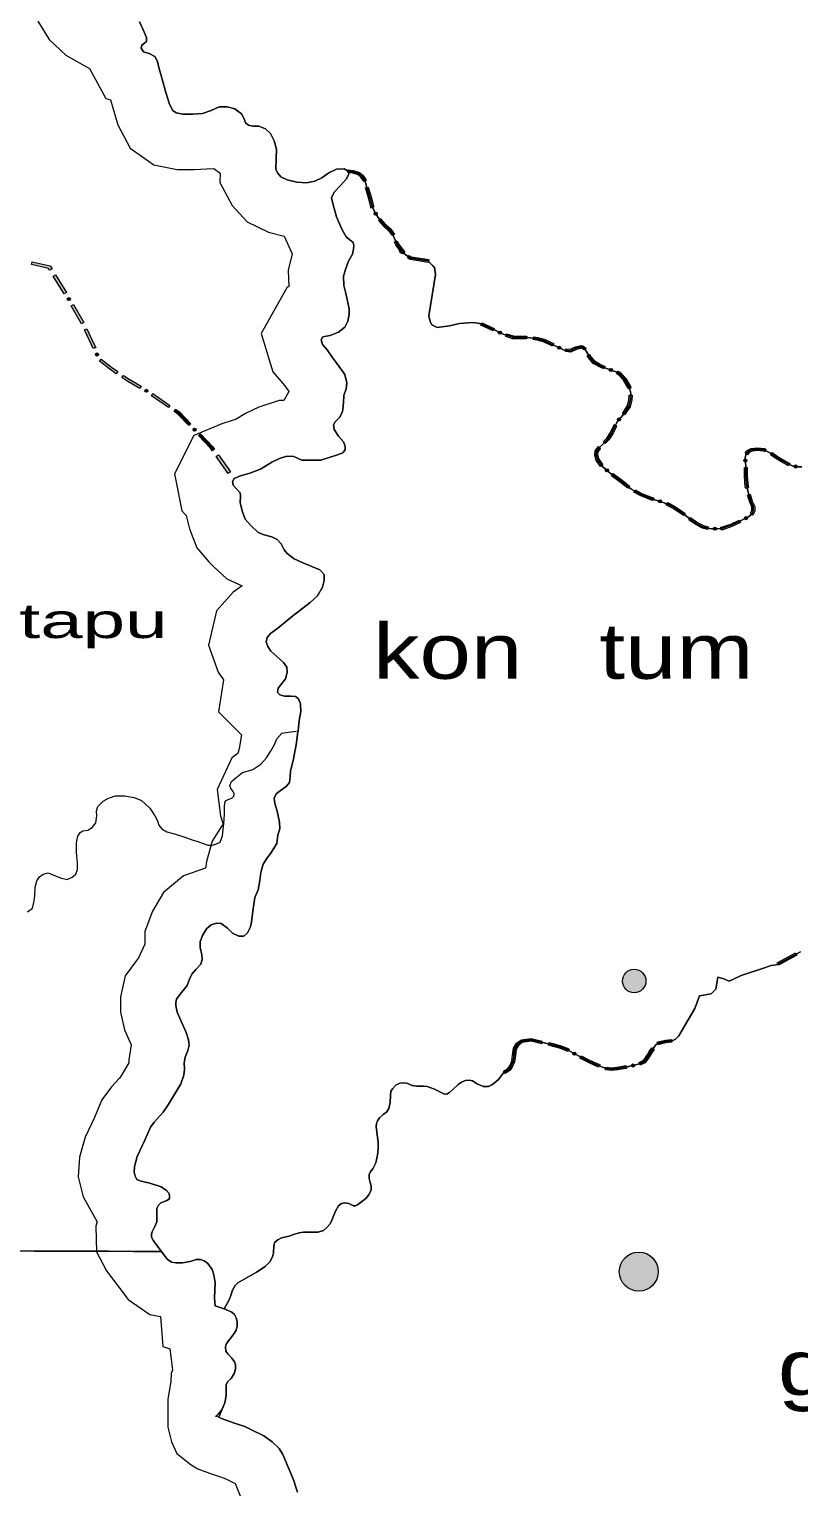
# Model space of a CAD drawing. Header units: metres. Extents: x -835890 to 1024355, y 79891 to 2211954.
# Drawn here: x -86884 to 24430, y 1077516 to 1288279 of the extents above; entities that cross this region are included whole.
import ezdxf
from ezdxf.enums import TextEntityAlignment as Align

# ---------------------------------------------------------------- set-up
doc = ezdxf.new("R2010")
doc.units = ezdxf.units.M
doc.header["$LTSCALE"] = 2200
for name, color, linetype, lineweight in [('10', 7, 'Continuous', 13), ('12', 7, 'Continuous', 13), ('15', 7, 'Continuous', 13), ('18', 7, 'Continuous', 13), ('20', 7, 'Continuous', 13), ('35', 7, 'Continuous', 13), ('36', 7, 'Continuous', 13), ('37', 7, 'Continuous', 13), ('38', 7, 'Continuous', 13), ('8', 7, 'Continuous', 13)]:
    doc.layers.add(name, color=color, linetype=linetype, lineweight=lineweight)
doc.layers.add('3', color=7, linetype='Continuous')

msp = doc.modelspace()

# ---------------------------------------------------------------- hatches: boundary and pattern name
at = {"layer": '37'}
for points in [[(-40739, 1267937), (-40007, 1267859), (-39122, 1267575), (-38642, 1267169), (-38178, 1266526), (-38135, 1266386), (-38516, 1266267), (-38541, 1266345), (-38938, 1266895), (-39320, 1267219), (-40090, 1267465), (-40782, 1267539)], [(-37836, 1265429), (-37372, 1263870), (-37077, 1262689), (-37024, 1262572), (-37388, 1262406), (-37456, 1262557), (-37758, 1263764), (-38219, 1265315)], [(-36653, 1261399, 1), (-36895, 1261778, 1)], [(-36065, 1260895), (-35353, 1260096), (-34654, 1259463), (-34195, 1258898), (-34070, 1258597), (-34439, 1258443), (-34542, 1258691), (-34945, 1259187), (-35637, 1259814), (-36364, 1260628)], [(-33682, 1257677), (-33516, 1257288), (-32905, 1256483), (-32544, 1256056), (-32849, 1255798), (-33217, 1256233), (-33864, 1257085), (-34050, 1257520)], [(-32959, 1255806), (-33332, 1256070), (-33101, 1256396), (-32728, 1256132)], [(-86439, 1254630), (-83826, 1254048), (-83570, 1253626), (-83912, 1253418), (-84079, 1253694), (-86526, 1254240)], [(-29164, 1254556), (-31774, 1254968), (-32143, 1255228), (-31912, 1255555), (-31619, 1255348), (-29102, 1254951)], [(-83050, 1252771), (-81493, 1250207), (-81835, 1250000), (-83392, 1252563)], [(-81034, 1249053, 1), (-81259, 1249442, 1)], [(-80473, 1248482), (-78972, 1245884), (-79318, 1245684), (-80819, 1248282)], [(-19799, 1244654), (-21570, 1245474), (-21402, 1245837), (-19631, 1245017)], [(-78523, 1244972), (-77467, 1242703), (-77247, 1242263), (-77605, 1242084), (-77827, 1242530), (-78886, 1244803)], [(-19014, 1244505, 1), (-18612, 1244303, 1)], [(-14938, 1243485), (-15770, 1243485), (-16958, 1243522), (-17951, 1243833), (-17832, 1244215), (-16891, 1243920), (-15764, 1243885), (-14938, 1243885)], [(-11208, 1242464), (-12501, 1243085), (-13406, 1243312), (-13970, 1243383), (-13920, 1243780), (-13332, 1243706), (-12364, 1243464), (-11035, 1242824)], [(-76988, 1241032, 1), (-77130, 1241459, 1)], [(-10423, 1242308, 1), (-10018, 1242113, 1)], [(-6681, 1241915), (-6678, 1241911), (-6908, 1242095), (-7049, 1242130), (-7735, 1241950), (-8557, 1241584), (-9317, 1241650), (-9282, 1242049), (-8625, 1241991), (-7868, 1242329), (-7052, 1242543), (-6726, 1242461), (-6370, 1242176), (-6335, 1242117)], [(-76449, 1240576), (-74967, 1239421), (-74055, 1238789), (-74283, 1238460), (-75204, 1239099), (-76695, 1240261)], [(-3767, 1239171), (-4211, 1239341), (-5307, 1239952), (-6008, 1240767), (-6175, 1241052), (-5830, 1241254), (-5681, 1241001), (-5050, 1240267), (-4040, 1239705), (-3623, 1239544)], [(-73233, 1238219), (-72416, 1237652), (-70690, 1236664), (-70889, 1236317), (-72630, 1237314), (-73461, 1237890)], [(-2972, 1239079, 1), (-2552, 1238917, 1)], [(-1717, 1238839), (-1328, 1238578), (-609, 1237789), (93, 1236617), (154, 1236380), (-234, 1236280), (-280, 1236462), (-932, 1237549), (-1591, 1238273), (-1939, 1238506)], [(-69727, 1235882, 1), (-70117, 1236105, 1)], [(-68979, 1235599), (-66517, 1233884), (-66746, 1233556), (-69207, 1235271)], [(311, 1235339), (263, 1234634), (36, 1233691), (-761, 1232505), (-1093, 1232728), (-336, 1233854), (-134, 1234695), (-89, 1235366)], [(-65697, 1233312), (-65102, 1232897), (-63501, 1231226), (-63790, 1230950), (-65363, 1232592), (-65926, 1232984)], [(-1920, 1230920), (-1990, 1230782), (-2468, 1229756), (-3030, 1228890), (-3567, 1228370), (-3845, 1228657), (-3341, 1229146), (-2819, 1229951), (-2350, 1230957), (-2277, 1231101)], [(-1715, 1231679, 1), (-1419, 1232018, 1)], [(-62798, 1230203, 1), (-63109, 1230528, 1)], [(-62117, 1229782), (-60348, 1227936), (-60076, 1227549), (-60403, 1227319), (-60658, 1227681), (-62406, 1229505)], [(-59500, 1226732), (-57772, 1224279), (-58099, 1224049), (-59827, 1226501)], [(-4261, 1227660), (-4307, 1227613), (-4629, 1227169), (-4685, 1226719), (-4504, 1226114), (-3909, 1225288), (-4233, 1225054), (-4868, 1225935), (-5093, 1226685), (-5013, 1227320), (-4614, 1227870), (-4549, 1227937)], [(16680, 1226987), (16973, 1227372), (17541, 1227630), (18384, 1227751), (19485, 1227631), (19677, 1227531), (19492, 1227176), (19367, 1227242), (18391, 1227348), (17655, 1227243), (17230, 1227049), (16998, 1226744)], [(20582, 1227046), (21316, 1226522), (22279, 1225984), (22936, 1225593), (23109, 1225518), (22950, 1225151), (22753, 1225237), (22079, 1225637), (21101, 1226183), (20350, 1226720)], [(-3167, 1224349, 1), (-3508, 1224643, 1)], [(16664, 1226134, 1), (16698, 1225685, 1)], [(16741, 1221873), (16689, 1222059), (16552, 1223692), (16573, 1224918), (16973, 1224911), (16952, 1223705), (17085, 1222130), (17127, 1221980)], [(24201, 1225012, 1), (23757, 1225083, 1)], [(-2442, 1224030), (-1101, 1223056), (-41, 1222220), (-288, 1221906), (-1343, 1222737), (-2677, 1223707)], [(770, 1221694), (1741, 1221146), (3234, 1220566), (3465, 1220492), (3343, 1220111), (3100, 1220189), (1569, 1220784), (573, 1221346)], [(17480, 1218296), (17458, 1218279), (17646, 1218693), (17646, 1219193), (17321, 1219888), (17011, 1220905), (17394, 1221021), (17695, 1220032), (18046, 1219282), (18046, 1218607), (17783, 1218027), (17730, 1217984)], [(4570, 1219926, 1), (4141, 1220064, 1)], [(5367, 1219857), (5548, 1219794), (6451, 1219330), (7525, 1218598), (7970, 1218269), (7732, 1217947), (7293, 1218272), (6246, 1218986), (5390, 1219426), (5235, 1219480)], [(8772, 1217675), (9794, 1216934), (10617, 1216501), (11326, 1216336), (11235, 1215946), (10476, 1216123), (9583, 1216593), (8537, 1217351)], [(12498, 1216038, 1), (12048, 1216060, 1)], [(13166, 1216293), (13349, 1216306), (14578, 1216724), (15807, 1217308), (15979, 1216946), (14728, 1216352), (13429, 1215911), (13195, 1215894)], [(16991, 1217669, 1), (16588, 1217469, 1)], [(21298, 1153283), (23932, 1154720), (24123, 1154369), (21490, 1152932)], [(-15688, 1142159), (-14274, 1142358), (-12671, 1141978), (-12764, 1141589), (-14293, 1141951), (-15633, 1141763)], [(-16963, 1139943), (-16819, 1140922), (-16393, 1141653), (-15782, 1142120), (-15539, 1141802), (-16087, 1141384), (-16435, 1140787), (-16567, 1139885)], [(-11698, 1141747), (-11317, 1141657), (-10076, 1141321), (-9159, 1140980), (-8810, 1140790), (-9001, 1140439), (-9325, 1140615), (-10199, 1140939), (-11415, 1141269), (-11791, 1141358)], [(-7828, 1140033, 1), (-8226, 1140242, 1)], [(1319, 1138865), (1896, 1139142), (2254, 1139542), (2254, 1139575), (2766, 1140383), (2793, 1140437), (3165, 1140986), (3496, 1140761), (3139, 1140235), (3115, 1140187), (2654, 1139459), (2654, 1139389), (2142, 1138816), (1492, 1138504)], [(3916, 1141759), (4096, 1141856), (5131, 1142121), (5998, 1142218), (6042, 1141820), (5203, 1141727), (4242, 1141480), (4104, 1141407)], [(-16567, 1139883), (-16709, 1138974), (-17029, 1138216), (-17367, 1137692), (-18063, 1137276), (-18268, 1137619), (-17653, 1137987), (-17384, 1138404), (-17097, 1139084), (-16962, 1139945)], [(-7048, 1139850), (-5826, 1139210), (-4837, 1138753), (-4363, 1138561), (-4513, 1138190), (-4996, 1138386), (-6003, 1138851), (-7234, 1139496)], [(-3477, 1138218), (-2712, 1138105), (-1822, 1138204), (-571, 1138413), (-505, 1138018), (-1767, 1137808), (-2719, 1137702), (-3535, 1137822)], [(655, 1138496, 1), (217, 1138389, 1)]]:
    msp.add_hatch(color=256, dxfattribs=at).paths.add_polyline_path(points)
at = {"layer": '8'}
for points in [[(2318, 1150653, 1), (-1082, 1150653, 1)], [(4097, 1108637, 1), (-1533, 1108637, 1)]]:
    msp.add_hatch(color=256, dxfattribs=at).paths.add_polyline_path(points)

# ---------------------------------------------------------------- linework, layer by layer
at = {"layer": '10'}
for points in [[(-32590, 1255789), (-33710, 1257233), (-34038, 1257999), (-34369, 1258795), (-34799, 1259325), (-35495, 1259955), (-36323, 1260883), (-36853, 1261712), (-37267, 1262623), (-37565, 1263817), (-38028, 1265375), (-38360, 1266436), (-38790, 1267032), (-39221, 1267397), (-40049, 1267662), (-40761, 1267738), (-40860, 1267799), (-41327, 1268083), (-42459, 1268034), (-43542, 1267492), (-44576, 1266802), (-45560, 1266309), (-46791, 1266063), (-48169, 1266162), (-49547, 1266506), (-50483, 1266950), (-50926, 1267443), (-51221, 1267985), (-51147, 1269512), (-51098, 1270941), (-51442, 1272123), (-51984, 1273207), (-52722, 1273848), (-53658, 1274242), (-54519, 1274242), (-55159, 1274390), (-55602, 1274735), (-55799, 1275326), (-56193, 1276016), (-57128, 1276755), (-58260, 1277051), (-59392, 1277051), (-60574, 1276509), (-61804, 1276065), (-63232, 1275967), (-64659, 1275967), (-65619, 1276164), (-66111, 1276509), (-66604, 1277445), (-67096, 1279120), (-67637, 1281042), (-68130, 1282717), (-68302, 1283604), (-68696, 1284343), (-69533, 1284737), (-70369, 1284983), (-70665, 1285525), (-70566, 1285969), (-69926, 1286511), (-69926, 1287053), (-70369, 1288088), (-70911, 1289319)], [(-2869, 1224094), (-3986, 1225054), (-4686, 1226025), (-4889, 1226702), (-4821, 1227245), (-4460, 1227741), (-3885, 1228340), (-3185, 1229018), (-2644, 1229853), (-2170, 1230870), (-1820, 1231559), (-1030, 1232462), (-150, 1233772), (64, 1234665), (132, 1235659), (-94, 1236539), (-771, 1237669), (-1459, 1238426), (-1828, 1238672), (-2604, 1238937), (-4126, 1239523), (-5179, 1240109), (-5845, 1240884), (-6524, 1242044), (-6817, 1242278), (-7051, 1242337), (-7801, 1242139), (-8591, 1241788), (-9508, 1241868), (-12433, 1243274), (-13369, 1243509), (-14773, 1243685), (-15767, 1243685), (-16924, 1243721), (-18328, 1244161), (-19205, 1244600), (-21486, 1245655), (-22625, 1245875), (-24638, 1245720), (-26084, 1245359), (-27891, 1245152), (-28668, 1245550), (-28902, 1246019), (-29078, 1246841), (-28141, 1252826), (-28243, 1253754), (-29180, 1254761), (-30133, 1254911), (-31697, 1255158), (-32217, 1255526), (-32590, 1255789)], [(24876, 1224986), (24221, 1225008), (23522, 1225121), (22845, 1225415), (22179, 1225810), (21209, 1226352), (20419, 1226917), (19426, 1227437), (18388, 1227550), (17598, 1227437), (17102, 1227211), (16740, 1226736), (16650, 1226307), (16695, 1225720), (16774, 1224986), (16752, 1223698), (16887, 1222095), (17192, 1220999), (17508, 1219960), (17846, 1219237), (17846, 1218650), (17621, 1218153), (17056, 1217701), (15984, 1217170), (14653, 1216538), (13389, 1216109), (13180, 1216094), (12442, 1216041), (11516, 1216086), (10546, 1216312), (9689, 1216764), (8628, 1217532), (7409, 1218435), (6349, 1219158), (5469, 1219610), (4498, 1219949), (3167, 1220378), (1655, 1220965), (154, 1221812), (-1222, 1222896), (-2869, 1224094)]]:
    msp.add_lwpolyline(points, dxfattribs=at)
at = {"layer": '12'}
for points in [[(-2716, 1137903), (-1794, 1138006), (-412, 1138236), (1379, 1138672), (2019, 1138979), (2454, 1139465), (2454, 1139517), (2940, 1140285), (2966, 1140336), (3452, 1141053), (3785, 1141463), (4169, 1141668), (5167, 1141924), (6020, 1142019), (6088, 1142026), (6600, 1142231), (7086, 1142743), (8422, 1145043), (9404, 1146690), (10051, 1148498), (11740, 1148793), (12400, 1149488), (12725, 1151219), (13560, 1150957), (14365, 1150644), (15093, 1150961), (16106, 1151436), (19471, 1152562), (19974, 1152735), (20444, 1152914), (21204, 1153003), (24647, 1154883)], [(-58680, 1103246), (-58008, 1104437), (-57749, 1105059), (-57464, 1105965), (-57102, 1106612), (-56714, 1107001), (-55691, 1107609), (-53983, 1108568), (-52766, 1109370), (-52067, 1110070), (-51679, 1110795), (-51524, 1111364), (-51511, 1112387), (-51330, 1112879), (-50916, 1113242), (-50372, 1113501), (-49285, 1113760), (-48638, 1113993), (-47810, 1114252), (-47188, 1114356), (-46231, 1114356), (-45092, 1114356), (-44328, 1114602), (-43836, 1115016), (-43345, 1115560), (-43086, 1116078), (-42568, 1117398), (-42128, 1118124), (-41714, 1118460), (-41222, 1118564), (-40653, 1118486), (-39980, 1118149), (-39695, 1118149), (-39410, 1118279), (-38187, 1119185), (-37791, 1119701), (-37580, 1120100), (-37442, 1120481), (-37442, 1120999), (-37572, 1121516), (-37701, 1122112), (-37701, 1122682), (-37546, 1122993), (-37157, 1123511), (-36730, 1124378), (-36497, 1125466), (-36420, 1126398), (-36420, 1127330), (-36601, 1128806), (-36691, 1129622), (-36640, 1130062), (-36484, 1130451), (-36200, 1130865), (-35682, 1131357), (-35164, 1131746), (-34880, 1132212), (-34673, 1133066), (-34634, 1134115), (-34556, 1134711), (-34297, 1135125), (-33831, 1135591), (-33262, 1135876), (-32848, 1135928), (-32278, 1135876), (-31502, 1135565), (-30829, 1135436), (-29871, 1135462), (-29328, 1135384), (-28266, 1134996), (-26933, 1134335), (-26493, 1134309), (-26105, 1134517), (-25665, 1134931), (-24863, 1135682), (-24371, 1136045), (-23775, 1136278), (-23206, 1136303), (-22766, 1136226), (-22093, 1135786), (-21226, 1135410), (-20441, 1135415), (-19971, 1135625), (-19582, 1135909), (-19026, 1136420), (-18272, 1137383), (-17510, 1137840), (-17207, 1138310), (-16903, 1139029), (-16765, 1139914), (-16627, 1140855), (-16240, 1141519), (-15661, 1141961), (-14284, 1142154), (-11366, 1141463), (-10138, 1141130), (-9242, 1140797), (-8065, 1140157), (-5915, 1139030), (-4917, 1138569), (-3586, 1138031), (-2716, 1137903)], [(-48071, 1076767), (-48656, 1078552), (-50190, 1082207), (-50720, 1083072), (-51723, 1084044), (-52950, 1084880), (-54707, 1085773), (-55710, 1086219), (-56909, 1086637), (-58164, 1087055), (-59084, 1087390), (-59428, 1087591), (-58589, 1089670), (-58486, 1090162), (-58408, 1090783), (-58382, 1092259), (-58201, 1092700), (-57683, 1093192), (-57243, 1093891), (-57023, 1094525), (-57023, 1095147), (-57205, 1095587), (-57567, 1096105), (-58136, 1096727), (-58421, 1097141), (-58499, 1097762), (-58343, 1098254), (-57839, 1098863), (-57218, 1099666), (-56959, 1100184), (-56803, 1100753), (-56803, 1101427), (-56933, 1101971), (-57192, 1102437), (-57580, 1102773), (-58680, 1103246)]]:
    msp.add_lwpolyline(points, dxfattribs=at)
at = {"layer": '15'}
for points in [[(-56340, 1220782), (-56390, 1221226), (-56882, 1221817), (-57374, 1222359), (-57473, 1222852), (-57251, 1223295), (-56316, 1223689), (-54987, 1224083), (-53411, 1224675), (-51787, 1225660), (-50655, 1226202), (-49621, 1226547), (-48587, 1226498), (-47455, 1225956), (-44682, 1225945), (-42311, 1226744), (-41524, 1227040), (-41179, 1227434), (-41179, 1227976), (-41425, 1228616), (-42164, 1229454), (-42754, 1230390), (-42853, 1231080), (-42607, 1231524), (-42016, 1232115), (-41548, 1232952), (-41401, 1234233), (-41351, 1235317), (-41056, 1236254), (-40958, 1237141), (-41253, 1238323), (-42336, 1239900), (-43050, 1240836), (-43788, 1241920), (-44477, 1242708), (-44674, 1243349), (-44428, 1243792), (-43345, 1243989), (-42164, 1244482), (-41228, 1245172), (-40785, 1246059), (-40588, 1247044), (-40613, 1247832), (-41056, 1249853), (-41351, 1251232), (-41401, 1252563), (-41105, 1253696), (-40687, 1254731), (-40145, 1255765), (-39988, 1256452), (-39948, 1256997), (-40047, 1257440), (-40490, 1257835), (-41031, 1258229), (-41671, 1259362), (-42459, 1261136), (-42927, 1262860), (-43173, 1263895), (-42779, 1264733), (-41893, 1265620), (-41007, 1266654), (-40662, 1267344), (-40761, 1267738)], [(-40761, 1267738), (-40049, 1267662), (-39221, 1267397), (-38790, 1267032), (-38360, 1266436), (-38028, 1265375), (-37565, 1263817), (-37267, 1262623), (-36853, 1261712), (-36323, 1260883), (-35495, 1259955), (-34799, 1259325), (-34369, 1258795), (-34038, 1257999), (-33710, 1257233), (-32590, 1255789), (-32217, 1255526), (-31697, 1255158), (-30133, 1254911), (-29180, 1254761), (-28243, 1253754), (-28141, 1252826), (-29078, 1246841), (-28902, 1246019), (-28668, 1245550), (-27891, 1245152), (-26084, 1245359), (-24638, 1245720), (-22625, 1245875), (-21486, 1245655), (-19205, 1244600), (-18328, 1244161), (-16924, 1243721), (-15767, 1243685), (-14773, 1243685), (-13369, 1243509), (-12433, 1243274), (-9508, 1241868), (-8591, 1241788), (-7801, 1242139), (-7051, 1242337), (-6817, 1242278), (-6524, 1242044), (-5845, 1240884), (-5179, 1240109), (-4126, 1239523), (-2604, 1238937), (-1828, 1238672), (-1459, 1238426), (-771, 1237669), (-94, 1236539), (132, 1235659), (64, 1234665), (-150, 1233772), (-1030, 1232462), (-1820, 1231559), (-2170, 1230870), (-2644, 1229853), (-3185, 1229018), (-3885, 1228340), (-4460, 1227741), (-4821, 1227245), (-4889, 1226702), (-4686, 1226025), (-3986, 1225054), (-2869, 1224094), (-1222, 1222896), (154, 1221812), (1655, 1220965), (3167, 1220378), (4498, 1219949), (5469, 1219610), (6349, 1219158), (7409, 1218435), (8628, 1217532), (9689, 1216764), (10546, 1216312), (11516, 1216086), (12442, 1216041), (13180, 1216094), (13389, 1216109), (14653, 1216538), (15984, 1217170), (17056, 1217701), (17621, 1218153), (17846, 1218650), (17846, 1219237), (17508, 1219960), (17192, 1220999), (16887, 1222095), (16752, 1223698), (16774, 1224986), (16695, 1225720), (16650, 1226307), (16740, 1226736), (17102, 1227211), (17598, 1227437), (18388, 1227550), (19426, 1227437), (20419, 1226917), (21209, 1226352)], [(21209, 1226352), (22179, 1225810), (22845, 1225415), (23522, 1225121), (24221, 1225008), (24876, 1224986)], [(-63949, 1140601), (-63726, 1141354), (-63823, 1142158), (-64158, 1143218), (-65468, 1146172), (-65691, 1147092), (-65691, 1147510), (-65579, 1148012), (-65022, 1148765), (-64044, 1150000), (-63699, 1150914), (-63355, 1151653), (-62764, 1152293), (-62075, 1153080), (-61878, 1153769), (-61927, 1154459), (-62173, 1155492), (-62173, 1156329), (-61829, 1157215), (-61238, 1158200), (-60549, 1158790), (-59811, 1159037), (-59122, 1158987), (-58186, 1158298), (-57497, 1157560), (-56562, 1157117), (-55823, 1157117), (-55282, 1157609), (-54888, 1158495), (-54741, 1159184), (-54544, 1160759), (-54224, 1162740), (-53781, 1163824), (-53535, 1165204), (-53387, 1166337), (-53042, 1167569), (-52476, 1168456), (-51935, 1169145), (-51393, 1169983), (-51055, 1170546), (-50911, 1171812), (-50606, 1172644), (-50655, 1173629), (-50999, 1175206), (-51369, 1176339), (-51467, 1177078), (-51172, 1177719), (-50581, 1178162), (-49695, 1178753), (-49252, 1179345), (-49154, 1180133), (-49104, 1181020), (-48710, 1182547), (-48292, 1184814), (-48079, 1186273), (-48059, 1186410), (-47997, 1186834), (-47824, 1188336), (-47603, 1189642), (-47626, 1190640), (-47628, 1190726), (-47923, 1191466), (-48366, 1191810), (-49006, 1191860), (-49941, 1191860), (-50630, 1192008), (-50975, 1192352), (-50876, 1192993), (-50335, 1193683), (-49793, 1194323), (-49547, 1195259), (-49597, 1196048), (-50113, 1196688), (-51049, 1197575), (-51935, 1198364), (-52378, 1199004), (-52624, 1199694), (-52476, 1200334), (-51984, 1200876), (-50901, 1201665), (-48981, 1203242), (-46249, 1205360), (-45166, 1206346), (-44477, 1207577), (-44231, 1208563), (-44231, 1209450), (-44822, 1210090), (-47406, 1211174), (-48538, 1211716), (-49572, 1212455), (-50015, 1212997), (-50458, 1213884), (-50999, 1214475), (-51787, 1214870), (-53067, 1215215), (-53805, 1215559), (-54839, 1216496), (-55651, 1217432), (-56045, 1218466), (-56390, 1219797), (-56340, 1220782)], [(24647, 1154883), (21204, 1153003), (20444, 1152914), (19974, 1152735), (19471, 1152562), (16106, 1151436), (15093, 1150961), (14365, 1150644), (13560, 1150957), (12725, 1151219), (12400, 1149488), (11740, 1148793), (10051, 1148498), (9404, 1146690), (8422, 1145043), (7086, 1142743), (6600, 1142231), (6088, 1142026), (6020, 1142019), (5167, 1141924), (4169, 1141668), (3785, 1141463), (3452, 1141053), (2966, 1140336), (2940, 1140285), (2454, 1139517), (2454, 1139465), (2019, 1138979), (1379, 1138672), (-412, 1138236), (-1794, 1138006), (-2716, 1137903), (-3586, 1138031), (-4917, 1138569), (-5915, 1139030), (-8065, 1140157), (-9242, 1140797), (-10138, 1141130), (-11366, 1141463), (-14284, 1142154), (-15661, 1141961), (-16240, 1141519), (-16627, 1140855), (-16765, 1139914), (-16903, 1139029), (-17207, 1138310), (-17510, 1137840), (-18272, 1137383), (-19026, 1136420), (-19582, 1135909), (-19971, 1135625), (-20441, 1135415), (-21226, 1135410), (-22093, 1135786), (-22766, 1136226), (-23206, 1136303), (-23775, 1136278), (-24371, 1136045), (-24863, 1135682), (-25665, 1134931), (-26105, 1134517), (-26493, 1134309), (-26933, 1134335), (-28266, 1134996), (-29328, 1135384), (-29871, 1135462), (-30829, 1135436), (-31502, 1135565), (-32278, 1135876), (-32848, 1135928), (-33262, 1135876), (-33831, 1135591), (-34297, 1135125), (-34556, 1134711), (-34634, 1134115), (-34673, 1133066), (-34880, 1132212), (-35164, 1131746), (-35682, 1131357), (-36200, 1130865), (-36484, 1130451)], [(-36484, 1130451), (-36640, 1130062), (-36691, 1129622), (-36601, 1128806), (-36420, 1127330), (-36420, 1126398), (-36497, 1125466), (-36730, 1124378), (-37157, 1123511), (-37546, 1122993), (-37701, 1122682), (-37701, 1122112), (-37572, 1121516), (-37442, 1120999), (-37442, 1120481), (-37580, 1120100), (-37791, 1119701), (-38187, 1119185), (-39410, 1118279), (-39695, 1118149), (-39980, 1118149), (-40653, 1118486), (-41222, 1118564), (-41714, 1118460), (-42128, 1118124), (-42568, 1117398), (-43086, 1116078), (-43345, 1115560), (-43836, 1115016), (-44328, 1114602), (-45092, 1114356), (-46231, 1114356), (-47188, 1114356), (-47810, 1114252), (-48638, 1113993), (-49285, 1113760), (-50372, 1113501), (-50916, 1113242), (-51330, 1112879), (-51511, 1112387), (-51524, 1111364), (-51679, 1110795), (-52067, 1110070), (-52766, 1109370), (-53983, 1108568), (-55691, 1107609), (-56714, 1107001), (-57102, 1106612), (-57464, 1105965), (-57749, 1105059), (-58008, 1104437), (-58680, 1103246), (-59984, 1103692), (-60074, 1104858), (-59984, 1107011), (-60179, 1108178), (-60415, 1108943), (-61036, 1109806), (-61593, 1110197), (-62123, 1110364), (-62722, 1110364), (-63586, 1110085), (-64729, 1109890), (-65677, 1109890), (-66290, 1110001), (-66931, 1110448), (-67765, 1111552), (-68911, 1113070), (-69189, 1113600), (-69203, 1114046), (-69092, 1114381), (-68702, 1115162), (-68423, 1115831), (-68395, 1117784), (-68200, 1118230), (-67851, 1118565), (-66959, 1118899), (-66597, 1119178), (-66569, 1119513), (-66653, 1119932), (-67015, 1120350), (-67768, 1120908), (-69412, 1121410), (-70667, 1121689), (-71308, 1121968), (-71559, 1122414), (-71712, 1123028), (-71656, 1123837), (-71266, 1125287), (-70137, 1127658), (-69357, 1129499), (-68799, 1130252), (-67489, 1131675), (-67489, 1131703), (-66778, 1132735), (-64966, 1135775), (-64492, 1137058), (-64395, 1137867), (-64450, 1138816), (-64311, 1139624), (-63949, 1140601)]]:
    msp.add_lwpolyline(points, dxfattribs=at)
at = {"layer": '18'}
for points in [[(-70911, 1289319), (-70369, 1288088), (-69926, 1287053), (-69926, 1286511), (-70566, 1285969), (-70665, 1285525), (-70369, 1284983), (-69533, 1284737), (-68696, 1284343), (-68302, 1283604), (-68130, 1282717), (-67637, 1281042), (-67096, 1279120), (-66604, 1277445), (-66111, 1276509), (-65619, 1276164), (-64659, 1275967), (-63232, 1275967), (-61804, 1276065)], [(-61804, 1276065), (-60574, 1276509), (-59392, 1277051), (-58260, 1277051), (-57128, 1276755), (-56193, 1276016), (-55799, 1275326), (-55602, 1274735), (-55159, 1274390), (-54519, 1274242), (-53658, 1274242), (-52722, 1273848), (-51984, 1273207), (-51442, 1272123), (-51098, 1270941), (-51147, 1269512), (-51221, 1267985), (-50926, 1267443), (-50483, 1266950), (-49547, 1266506), (-48169, 1266162), (-46791, 1266063), (-45560, 1266309), (-44576, 1266802), (-43542, 1267492), (-42459, 1268034), (-41327, 1268083), (-40860, 1267799), (-40761, 1267738), (-40662, 1267344), (-41007, 1266654), (-41893, 1265620), (-42779, 1264733), (-43173, 1263895), (-42927, 1262860), (-42459, 1261136), (-41671, 1259362), (-41031, 1258229), (-40490, 1257835), (-40047, 1257440), (-39948, 1256997), (-39988, 1256452), (-40145, 1255765), (-40687, 1254731), (-41105, 1253696), (-41401, 1252563), (-41351, 1251232), (-41056, 1249853), (-40613, 1247832), (-40588, 1247044), (-40785, 1246059), (-41228, 1245172), (-42164, 1244482), (-43345, 1243989), (-44428, 1243792), (-44674, 1243349), (-44477, 1242708), (-43788, 1241920), (-43050, 1240836), (-42336, 1239900), (-41253, 1238323), (-40958, 1237141), (-41056, 1236254), (-41351, 1235317), (-41401, 1234233), (-41548, 1232952), (-42016, 1232115), (-42607, 1231524), (-42853, 1231080), (-42754, 1230390), (-42164, 1229454), (-41425, 1228616), (-41179, 1227976), (-41179, 1227434), (-41524, 1227040), (-42311, 1226744), (-44682, 1225945), (-47455, 1225956), (-48587, 1226498), (-49621, 1226547), (-50655, 1226202), (-51787, 1225660), (-53411, 1224675), (-54987, 1224083), (-56316, 1223689), (-57251, 1223295), (-57473, 1222852), (-57374, 1222359), (-56882, 1221817), (-56390, 1221226), (-56340, 1220782), (-56390, 1219797), (-56045, 1218466), (-55651, 1217432), (-54839, 1216496), (-53805, 1215559), (-53067, 1215215), (-51787, 1214870), (-50999, 1214475), (-50458, 1213884), (-50015, 1212997)], [(-50015, 1212997), (-49572, 1212455), (-48538, 1211716), (-47406, 1211174), (-44822, 1210090), (-44231, 1209450), (-44231, 1208563), (-44477, 1207577), (-45166, 1206346), (-46249, 1205360), (-48981, 1203242), (-50901, 1201665), (-51984, 1200876), (-52476, 1200334), (-52624, 1199694), (-52378, 1199004), (-51935, 1198364), (-51049, 1197575), (-50113, 1196688), (-49597, 1196048), (-49547, 1195259), (-49793, 1194323), (-50335, 1193683), (-50876, 1192993), (-50975, 1192352), (-50630, 1192008), (-49941, 1191860), (-49006, 1191860), (-48366, 1191810), (-47923, 1191466), (-47628, 1190726), (-47626, 1190640), (-47603, 1189642), (-47824, 1188336), (-47997, 1186834), (-48059, 1186410), (-48079, 1186273), (-48292, 1184814), (-48710, 1182547), (-49104, 1181020), (-49154, 1180133), (-49252, 1179345), (-49695, 1178753), (-50581, 1178162), (-51172, 1177719), (-51467, 1177078), (-51369, 1176339), (-50999, 1175206), (-50655, 1173629), (-50606, 1172644), (-50911, 1171812), (-51055, 1170546), (-51393, 1169983), (-51935, 1169145), (-52476, 1168456), (-53042, 1167569), (-53387, 1166337), (-53535, 1165204), (-53781, 1163824), (-54224, 1162740), (-54544, 1160759), (-54741, 1159184), (-54888, 1158495), (-55282, 1157609), (-55823, 1157117), (-56562, 1157117), (-57497, 1157560), (-58186, 1158298), (-59122, 1158987), (-59811, 1159037), (-60549, 1158790), (-61238, 1158200), (-61829, 1157215), (-62173, 1156329), (-62173, 1155492), (-61927, 1154459), (-61878, 1153769), (-62075, 1153080), (-62764, 1152293), (-63355, 1151653), (-63699, 1150914), (-64044, 1150000), (-65022, 1148765), (-65579, 1148012), (-65691, 1147510), (-65691, 1147092), (-65468, 1146172), (-64158, 1143218), (-63823, 1142158), (-63726, 1141354), (-63949, 1140601), (-64311, 1139624), (-64450, 1138816), (-64395, 1137867), (-64492, 1137058), (-64966, 1135775), (-66778, 1132735), (-67489, 1131703), (-67489, 1131675), (-68799, 1130252), (-69357, 1129499)], [(-69357, 1129499), (-70137, 1127658), (-71266, 1125287), (-71656, 1123837), (-71712, 1123028), (-71559, 1122414), (-71308, 1121968), (-70667, 1121689), (-69412, 1121410), (-67768, 1120908), (-67015, 1120350), (-66653, 1119932), (-66569, 1119513), (-66597, 1119178), (-66959, 1118899), (-67851, 1118565), (-68200, 1118230), (-68395, 1117784), (-68423, 1115831), (-68702, 1115162), (-69092, 1114381), (-69203, 1114046), (-69189, 1113600), (-68911, 1113070), (-67765, 1111552), (-68206, 1111553), (-71796, 1111564), (-75385, 1111576), (-78975, 1111589), (-82565, 1111602), (-86155, 1111615), (-89744, 1111629)], [(-89744, 1111629), (-86155, 1111615), (-82565, 1111602), (-78975, 1111589), (-75385, 1111576), (-71796, 1111564), (-68206, 1111553), (-67765, 1111552), (-66931, 1110448), (-66290, 1110001), (-65677, 1109890), (-64729, 1109890), (-63586, 1110085), (-62722, 1110364), (-62123, 1110364), (-61593, 1110197), (-61036, 1109806), (-60415, 1108943), (-60179, 1108178), (-59984, 1107011), (-60074, 1104858), (-59984, 1103692), (-58680, 1103246), (-57580, 1102773), (-57192, 1102437), (-56933, 1101971), (-56803, 1101427), (-56803, 1100753), (-56959, 1100184), (-57218, 1099666), (-57839, 1098863), (-58343, 1098254), (-58499, 1097762), (-58421, 1097141), (-58136, 1096727), (-57567, 1096105), (-57205, 1095587), (-57023, 1095147), (-57023, 1094525), (-57243, 1093891), (-57683, 1093192), (-58201, 1092700), (-58382, 1092259), (-58408, 1090783), (-58486, 1090162), (-58589, 1089670), (-59428, 1087591), (-59084, 1087390), (-58164, 1087055), (-56909, 1086637), (-55710, 1086219), (-54707, 1085773), (-52950, 1084880), (-51723, 1084044), (-50720, 1083072), (-50190, 1082207), (-48656, 1078552), (-48071, 1076767)]]:
    msp.add_lwpolyline(points, dxfattribs=at)
at = {"layer": '35'}
for points in [[(-85606, 1289432), (-84003, 1286807), (-81586, 1284515), (-78172, 1282583), (-75808, 1278245), (-75102, 1278037), (-74784, 1276907), (-74055, 1274426), (-72290, 1271069), (-68852, 1268661), (-65472, 1267967), (-62956, 1267967), (-61253, 1268084), (-60168, 1268151)], [(-61804, 1276065), (-63232, 1275967), (-64659, 1275967), (-65619, 1276164), (-66111, 1276509), (-66604, 1277445), (-67096, 1279120), (-67637, 1281042), (-68130, 1282717), (-68302, 1283604), (-68696, 1284343), (-69533, 1284737), (-70369, 1284983), (-70665, 1285525), (-70566, 1285969), (-69926, 1286511), (-69926, 1287053), (-70369, 1288088), (-70911, 1289319)], [(-54839, 1216496), (-55651, 1217432), (-56045, 1218466), (-56390, 1219797), (-56340, 1220782), (-56390, 1221226), (-56882, 1221817), (-57374, 1222359), (-57473, 1222852), (-57251, 1223295), (-56316, 1223689), (-54987, 1224083), (-53411, 1224675), (-51787, 1225660), (-50655, 1226202), (-49621, 1226547), (-48587, 1226498), (-47455, 1225956), (-44682, 1225945), (-42311, 1226744), (-41524, 1227040), (-41179, 1227434), (-41179, 1227976), (-41425, 1228616), (-42164, 1229454), (-42754, 1230390), (-42853, 1231080), (-42607, 1231524), (-42016, 1232115), (-41548, 1232952), (-41401, 1234233), (-41351, 1235317), (-41056, 1236254), (-40958, 1237141), (-41253, 1238323), (-42336, 1239900), (-43050, 1240836), (-43788, 1241920), (-44477, 1242708), (-44674, 1243349), (-44428, 1243792), (-43345, 1243989), (-42164, 1244482), (-41228, 1245172), (-40785, 1246059), (-40588, 1247044), (-40613, 1247832), (-41056, 1249853), (-41351, 1251232), (-41401, 1252563), (-41105, 1253696), (-40687, 1254731), (-40145, 1255765), (-39988, 1256452), (-39948, 1256997), (-40047, 1257440), (-40490, 1257835), (-41031, 1258229), (-41671, 1259362), (-42459, 1261136), (-42927, 1262860), (-43173, 1263895), (-42779, 1264733), (-41893, 1265620), (-41007, 1266654), (-40662, 1267344), (-40761, 1267738), (-40860, 1267799), (-41327, 1268083), (-42459, 1268034), (-43542, 1267492), (-44576, 1266802), (-45560, 1266309), (-46791, 1266063), (-48169, 1266162), (-49547, 1266506), (-50483, 1266950), (-50926, 1267443), (-51221, 1267985), (-51147, 1269512), (-51098, 1270941), (-51442, 1272123), (-51984, 1273207), (-52722, 1273848), (-53658, 1274242), (-54519, 1274242), (-55159, 1274390), (-55602, 1274735), (-55799, 1275326), (-56193, 1276016), (-57128, 1276755), (-58260, 1277051), (-59392, 1277051), (-60574, 1276509), (-61804, 1276065)], [(-60168, 1268151), (-59257, 1267442), (-59320, 1266128), (-57502, 1262791), (-55359, 1260408), (-52258, 1258938), (-49984, 1258369), (-48831, 1255773), (-49439, 1253442), (-49349, 1251028), (-49585, 1250985), (-53322, 1244253), (-51623, 1238727), (-50128, 1237018), (-49541, 1236155), (-49335, 1235885), (-50061, 1234577), (-50734, 1234609), (-53660, 1233633), (-55598, 1232705), (-56922, 1231902), (-57533, 1231673), (-59015, 1231233), (-63085, 1229518), (-65855, 1223973), (-64785, 1218620), (-64175, 1217948), (-63679, 1216033), (-62623, 1213261), (-60882, 1211253), (-60209, 1210566)], [(-47626, 1190640), (-47628, 1190726), (-47923, 1191466), (-48366, 1191810), (-49006, 1191860), (-49941, 1191860), (-50630, 1192008), (-50975, 1192352), (-50876, 1192993), (-50335, 1193683), (-49793, 1194323), (-49547, 1195259), (-49597, 1196048), (-50113, 1196688), (-51049, 1197575), (-51935, 1198364), (-52378, 1199004), (-52624, 1199694), (-52476, 1200334), (-51984, 1200876), (-50901, 1201665), (-48981, 1203242), (-46249, 1205360), (-45166, 1206346), (-44477, 1207577), (-44231, 1208563), (-44231, 1209450), (-44822, 1210090), (-47406, 1211174), (-48538, 1211716), (-49572, 1212455), (-50015, 1212997), (-50458, 1213884), (-50999, 1214475), (-51787, 1214870), (-53067, 1215215), (-53805, 1215559), (-54839, 1216496)], [(-60209, 1210566), (-58282, 1208821), (-56101, 1207802), (-56087, 1207785), (-57355, 1206862), (-59802, 1204167), (-60945, 1199210), (-59558, 1195322), (-58784, 1194203), (-59497, 1189564), (-56166, 1186229)], [(-64966, 1135775), (-64492, 1137058), (-64395, 1137867), (-64450, 1138816), (-64311, 1139624), (-63949, 1140601), (-63726, 1141354), (-63823, 1142158), (-64158, 1143218), (-65468, 1146172), (-65691, 1147092), (-65691, 1147510), (-65579, 1148012), (-65022, 1148765), (-64044, 1150000), (-63699, 1150914), (-63355, 1151653), (-62764, 1152293), (-62075, 1153080), (-61878, 1153769), (-61927, 1154459), (-62173, 1155492), (-62173, 1156329), (-61829, 1157215), (-61238, 1158200), (-60549, 1158790), (-59811, 1159037), (-59122, 1158987), (-58186, 1158298), (-57497, 1157560), (-56562, 1157117), (-55823, 1157117), (-55282, 1157609), (-54888, 1158495), (-54741, 1159184), (-54544, 1160759), (-54224, 1162740), (-53781, 1163824), (-53535, 1165204), (-53387, 1166337), (-53042, 1167569), (-52476, 1168456), (-51935, 1169145), (-51393, 1169983), (-51055, 1170546), (-50911, 1171812), (-50606, 1172644), (-50655, 1173629), (-50999, 1175206), (-51369, 1176339), (-51467, 1177078), (-51172, 1177719), (-50581, 1178162), (-49695, 1178753), (-49252, 1179345), (-49154, 1180133), (-49104, 1181020), (-48710, 1182547), (-48292, 1184814), (-48079, 1186273), (-48059, 1186410), (-47997, 1186834), (-47824, 1188336), (-47603, 1189642), (-47626, 1190640)], [(-56166, 1186229), (-56527, 1184274), (-56710, 1183565), (-57591, 1182903), (-59703, 1178321), (-59202, 1174557), (-58807, 1173346), (-59010, 1173089), (-60426, 1170870), (-61246, 1167940), (-61375, 1166948), (-64566, 1165884), (-67430, 1163429), (-69039, 1160748), (-70173, 1157830), (-70173, 1155959), (-71078, 1154021), (-71090, 1153988), (-71374, 1153630), (-73020, 1151408), (-73691, 1148389), (-73691, 1146136), (-73073, 1143588), (-72117, 1141433), (-72491, 1139266), (-72465, 1138820)], [(-72465, 1138820), (-73516, 1137056), (-73833, 1136596), (-74974, 1135357), (-76351, 1133496), (-77435, 1130941), (-78802, 1128069), (-79584, 1125163), (-79780, 1122316), (-79060, 1119431), (-77039, 1115837), (-77244, 1115222), (-77128, 1111507), (-75688, 1108769), (-72548, 1104610), (-69433, 1102442), (-67890, 1102161), (-67557, 1097826), (-66525, 1097473)], [(-58680, 1103246), (-59984, 1103692), (-60074, 1104858), (-59984, 1107011), (-60179, 1108178), (-60415, 1108943), (-61036, 1109806), (-61593, 1110197), (-62123, 1110364), (-62722, 1110364), (-63586, 1110085), (-64729, 1109890), (-65677, 1109890), (-66290, 1110001), (-66931, 1110448), (-68911, 1113070), (-69189, 1113600), (-69203, 1114046), (-69092, 1114381), (-68702, 1115162), (-68423, 1115831), (-68395, 1117784), (-68200, 1118230), (-67851, 1118565), (-66959, 1118899), (-66597, 1119178), (-66569, 1119513), (-66653, 1119932), (-67015, 1120350), (-67768, 1120908), (-69412, 1121410), (-70667, 1121689), (-71308, 1121968), (-71559, 1122414), (-71712, 1123028), (-71656, 1123837), (-71266, 1125287), (-70137, 1127658), (-69357, 1129499), (-68799, 1130252), (-67489, 1131675), (-67489, 1131703), (-66778, 1132735), (-64966, 1135775)], [(-59428, 1087591), (-59864, 1087703), (-59884, 1087729), (-59539, 1088000), (-59009, 1088631), (-58589, 1089670), (-58486, 1090162), (-58408, 1090783), (-58382, 1092259), (-58201, 1092700), (-57683, 1093192), (-57243, 1093891), (-57023, 1094525), (-57023, 1095147), (-57205, 1095587), (-57567, 1096105), (-58136, 1096727), (-58421, 1097141), (-58499, 1097762), (-58343, 1098254), (-57839, 1098863), (-57218, 1099666), (-56959, 1100184), (-56803, 1100753), (-56803, 1101427), (-56933, 1101971), (-57192, 1102437), (-57580, 1102773), (-58680, 1103246)], [(-66525, 1097473), (-66144, 1094421), (-66355, 1093909), (-66374, 1092803), (-66844, 1090161)], [(-66844, 1090161), (-66844, 1086144), (-66286, 1084024), (-65505, 1082350), (-63459, 1080680), (-62494, 1080117), (-60796, 1079500), (-59492, 1079065), (-58658, 1078774), (-58145, 1078546), (-57109, 1078020), (-56158, 1075754)], [(-48071, 1076767), (-48656, 1078552), (-50190, 1082207), (-50720, 1083072), (-51723, 1084044), (-52950, 1084880), (-54707, 1085773), (-55710, 1086219), (-56909, 1086637), (-58164, 1087055), (-59084, 1087390), (-59428, 1087591)]]:
    msp.add_lwpolyline(points, dxfattribs=at)
at = {"layer": '36'}
for points in [[(-61804, 1276065), (-63232, 1275967), (-64659, 1275967), (-65619, 1276164), (-66111, 1276509), (-66604, 1277445), (-67096, 1279120), (-67637, 1281042), (-68130, 1282717), (-68302, 1283604), (-68696, 1284343), (-69533, 1284737), (-70369, 1284983), (-70665, 1285525), (-70566, 1285969), (-69926, 1286511), (-69926, 1287053), (-70369, 1288088), (-70911, 1289319)], [(-61804, 1276065), (-60574, 1276509), (-59392, 1277051), (-58260, 1277051), (-57128, 1276755), (-56193, 1276016), (-55799, 1275326), (-55602, 1274735), (-55159, 1274390), (-54519, 1274242), (-53658, 1274242), (-52722, 1273848), (-51984, 1273207), (-51442, 1272123), (-51098, 1270941), (-51147, 1269512), (-51221, 1267985), (-50926, 1267443), (-50483, 1266950), (-49547, 1266506), (-48169, 1266162), (-46791, 1266063), (-45560, 1266309), (-44576, 1266802), (-43542, 1267492), (-42459, 1268034), (-41327, 1268083), (-40860, 1267799), (-40761, 1267738), (-40662, 1267344), (-41007, 1266654), (-41893, 1265620), (-42779, 1264733), (-43173, 1263895), (-42927, 1262860), (-42459, 1261136), (-41671, 1259362), (-41031, 1258229), (-40490, 1257835), (-40047, 1257440), (-39948, 1256997), (-39988, 1256452), (-40145, 1255765), (-40687, 1254731), (-41105, 1253696), (-41401, 1252563), (-41351, 1251232), (-41056, 1249853), (-40613, 1247832), (-40588, 1247044), (-40785, 1246059), (-41228, 1245172), (-42164, 1244482), (-43345, 1243989), (-44428, 1243792), (-44674, 1243349), (-44477, 1242708), (-43788, 1241920), (-43050, 1240836), (-42336, 1239900), (-41253, 1238323), (-40958, 1237141), (-41056, 1236254), (-41351, 1235317), (-41401, 1234233), (-41548, 1232952), (-42016, 1232115), (-42607, 1231524), (-42853, 1231080), (-42754, 1230390), (-42164, 1229454), (-41425, 1228616), (-41179, 1227976), (-41179, 1227434), (-41524, 1227040), (-42311, 1226744), (-44682, 1225945), (-47455, 1225956), (-48587, 1226498), (-49621, 1226547), (-50655, 1226202), (-51787, 1225660), (-53411, 1224675), (-54987, 1224083), (-56316, 1223689), (-57251, 1223295), (-57473, 1222852), (-57374, 1222359), (-56882, 1221817), (-56390, 1221226), (-56340, 1220782), (-56390, 1219797), (-56045, 1218466), (-55651, 1217432), (-54839, 1216496)], [(-54839, 1216496), (-53805, 1215559), (-53067, 1215215), (-51787, 1214870), (-50999, 1214475), (-50458, 1213884), (-50015, 1212997), (-49572, 1212455), (-48538, 1211716), (-47406, 1211174), (-44822, 1210090), (-44231, 1209450), (-44231, 1208563), (-44477, 1207577), (-45166, 1206346), (-46249, 1205360), (-48981, 1203242), (-50901, 1201665), (-51984, 1200876), (-52476, 1200334), (-52624, 1199694), (-52378, 1199004), (-51935, 1198364), (-51049, 1197575), (-50113, 1196688), (-49597, 1196048), (-49547, 1195259), (-49793, 1194323), (-50335, 1193683), (-50876, 1192993), (-50975, 1192352), (-50630, 1192008), (-49941, 1191860), (-49006, 1191860), (-48366, 1191810), (-47923, 1191466), (-47628, 1190726), (-47626, 1190640)], [(-47626, 1190640), (-47603, 1189642), (-47824, 1188336), (-47997, 1186834), (-48059, 1186410), (-48079, 1186273), (-48292, 1184814), (-48710, 1182547), (-49104, 1181020), (-49154, 1180133), (-49252, 1179345), (-49695, 1178753), (-50581, 1178162), (-51172, 1177719), (-51467, 1177078), (-51369, 1176339), (-50999, 1175206), (-50655, 1173629), (-50606, 1172644), (-50911, 1171812), (-51055, 1170546), (-51393, 1169983), (-51935, 1169145), (-52476, 1168456), (-53042, 1167569), (-53387, 1166337), (-53535, 1165204), (-53781, 1163824), (-54224, 1162740), (-54544, 1160759), (-54741, 1159184), (-54888, 1158495), (-55282, 1157609), (-55823, 1157117), (-56562, 1157117), (-57497, 1157560), (-58186, 1158298), (-59122, 1158987), (-59811, 1159037), (-60549, 1158790), (-61238, 1158200), (-61829, 1157215), (-62173, 1156329), (-62173, 1155492), (-61927, 1154459), (-61878, 1153769), (-62075, 1153080), (-62764, 1152293), (-63355, 1151653), (-63699, 1150914), (-64044, 1150000), (-65022, 1148765), (-65579, 1148012), (-65691, 1147510), (-65691, 1147092), (-65468, 1146172), (-64158, 1143218), (-63823, 1142158), (-63726, 1141354), (-63949, 1140601), (-64311, 1139624), (-64450, 1138816), (-64395, 1137867), (-64492, 1137058), (-64966, 1135775)], [(-57015, 1180013), (-56024, 1180777), (-55509, 1180968), (-54555, 1181235), (-53373, 1181999), (-52572, 1182915), (-51962, 1183831), (-51389, 1184857), (-51054, 1185684), (-50343, 1186464), (-49430, 1186630), (-48232, 1186765)], [(-87107, 1160659), (-86420, 1161193), (-86153, 1162186), (-86077, 1163025), (-86001, 1164209), (-85753, 1165125), (-85372, 1165698), (-84876, 1166118), (-84113, 1166270), (-83198, 1165889), (-82206, 1165507), (-81367, 1165354), (-80680, 1165660), (-80147, 1166118), (-79880, 1166767), (-79880, 1167797), (-80032, 1169248), (-80051, 1170622), (-79822, 1171577), (-79517, 1172111), (-79098, 1172378), (-78411, 1172455), (-77763, 1172836), (-77229, 1173524), (-77114, 1174516), (-77134, 1175280), (-76943, 1175890), (-76180, 1176654), (-75417, 1177112), (-74388, 1177417), (-73091, 1177417), (-71718, 1177188), (-70650, 1176769), (-69429, 1175623), (-68705, 1174516), (-68304, 1173791), (-68114, 1173180), (-67694, 1172646), (-66970, 1172226), (-65863, 1171920), (-64490, 1171500), (-63308, 1171080), (-62469, 1170813), (-61020, 1170317), (-60371, 1170317), (-59780, 1170470), (-59250, 1170738), (-58903, 1171653), (-58712, 1173409), (-58636, 1174745), (-58636, 1175890), (-58579, 1176387), (-58465, 1176692), (-58121, 1176883), (-57587, 1177074), (-57282, 1177379), (-57244, 1177723), (-57397, 1178066), (-57740, 1178486), (-57854, 1178906), (-57625, 1179517), (-57015, 1180013)], [(-64966, 1135775), (-66778, 1132735), (-67489, 1131703), (-67489, 1131675), (-68799, 1130252), (-69357, 1129499), (-70137, 1127658), (-71266, 1125287), (-71656, 1123837), (-71712, 1123028), (-71559, 1122414), (-71308, 1121968), (-70667, 1121689), (-69412, 1121410), (-67768, 1120908), (-67015, 1120350), (-66653, 1119932), (-66569, 1119513), (-66597, 1119178), (-66959, 1118899), (-67851, 1118565), (-68200, 1118230), (-68395, 1117784), (-68423, 1115831), (-68702, 1115162), (-69092, 1114381), (-69203, 1114046), (-69189, 1113600), (-68911, 1113070), (-66931, 1110448), (-66290, 1110001), (-65677, 1109890), (-64729, 1109890), (-63586, 1110085), (-62722, 1110364), (-62123, 1110364), (-61593, 1110197), (-61036, 1109806), (-60415, 1108943), (-60179, 1108178), (-59984, 1107011), (-60074, 1104858), (-59984, 1103692), (-58680, 1103246)], [(-59428, 1087591), (-58589, 1089670), (-58486, 1090162), (-58408, 1090783), (-58382, 1092259), (-58201, 1092700), (-57683, 1093192), (-57243, 1093891), (-57023, 1094525), (-57023, 1095147), (-57205, 1095587), (-57567, 1096105), (-58136, 1096727), (-58421, 1097141), (-58499, 1097762), (-58343, 1098254), (-57839, 1098863), (-57218, 1099666), (-56959, 1100184), (-56803, 1100753), (-56803, 1101427), (-56933, 1101971), (-57192, 1102437), (-57580, 1102773), (-58680, 1103246)], [(-59428, 1087591), (-59084, 1087390), (-58164, 1087055), (-56909, 1086637), (-55710, 1086219), (-54707, 1085773), (-52950, 1084880), (-51723, 1084044), (-50720, 1083072), (-50190, 1082207), (-48656, 1078552), (-48071, 1076767)]]:
    msp.add_lwpolyline(points, dxfattribs=at)
at = {"layer": '37'}
for points in [[(-40739, 1267937), (-40007, 1267859), (-39122, 1267575), (-38642, 1267169), (-38178, 1266526), (-38135, 1266386), (-38516, 1266267), (-38541, 1266345), (-38938, 1266895), (-39320, 1267219), (-40090, 1267465), (-40782, 1267539)], [(-37836, 1265429), (-37372, 1263870), (-37077, 1262689), (-37024, 1262572), (-37388, 1262406), (-37456, 1262557), (-37758, 1263764), (-38219, 1265315)], [(-36065, 1260895), (-35353, 1260096), (-34654, 1259463), (-34195, 1258898), (-34070, 1258597), (-34439, 1258443), (-34542, 1258691), (-34945, 1259187), (-35637, 1259814), (-36364, 1260628)], [(-33682, 1257677), (-33516, 1257288), (-32905, 1256483), (-32544, 1256056), (-32849, 1255798), (-33217, 1256233), (-33864, 1257085), (-34050, 1257520)], [(-32959, 1255806), (-33332, 1256070), (-33101, 1256396), (-32728, 1256132)], [(-86439, 1254630), (-83826, 1254048), (-83570, 1253626), (-83912, 1253418), (-84079, 1253694), (-86526, 1254240)], [(-29164, 1254556), (-31774, 1254968), (-32143, 1255228), (-31912, 1255555), (-31619, 1255348), (-29102, 1254951)], [(-83050, 1252771), (-81493, 1250207), (-81835, 1250000), (-83392, 1252563)], [(-80473, 1248482), (-78972, 1245884), (-79318, 1245684), (-80819, 1248282)], [(-19799, 1244654), (-21570, 1245474), (-21402, 1245837), (-19631, 1245017)], [(-78523, 1244972), (-77467, 1242703), (-77247, 1242263), (-77605, 1242084), (-77827, 1242530), (-78886, 1244803)], [(-14938, 1243485), (-15770, 1243485), (-16958, 1243522), (-17951, 1243833), (-17832, 1244215), (-16891, 1243920), (-15764, 1243885), (-14938, 1243885)], [(-11208, 1242464), (-12501, 1243085), (-13406, 1243312), (-13970, 1243383), (-13920, 1243780), (-13332, 1243706), (-12364, 1243464), (-11035, 1242824)], [(-6681, 1241915), (-6678, 1241911), (-6908, 1242095), (-7049, 1242130), (-7735, 1241950), (-8557, 1241584), (-9317, 1241650), (-9282, 1242049), (-8625, 1241991), (-7868, 1242329), (-7052, 1242543), (-6726, 1242461), (-6370, 1242176), (-6335, 1242117)], [(-76449, 1240576), (-74967, 1239421), (-74055, 1238789), (-74283, 1238460), (-75204, 1239099), (-76695, 1240261)], [(-3767, 1239171), (-4211, 1239341), (-5307, 1239952), (-6008, 1240767), (-6175, 1241052), (-5830, 1241254), (-5681, 1241001), (-5050, 1240267), (-4040, 1239705), (-3623, 1239544)], [(-73233, 1238219), (-72416, 1237652), (-70690, 1236664), (-70889, 1236317), (-72630, 1237314), (-73461, 1237890)], [(-1717, 1238839), (-1328, 1238578), (-609, 1237789), (93, 1236617), (154, 1236380), (-234, 1236280), (-280, 1236462), (-932, 1237549), (-1591, 1238273), (-1939, 1238506)], [(-68979, 1235599), (-66517, 1233884), (-66746, 1233556), (-69207, 1235271)], [(311, 1235339), (263, 1234634), (36, 1233691), (-761, 1232505), (-1093, 1232728), (-336, 1233854), (-134, 1234695), (-89, 1235366)], [(-65697, 1233312), (-65102, 1232897), (-63501, 1231226), (-63790, 1230950), (-65363, 1232592), (-65926, 1232984)], [(-1920, 1230920), (-1990, 1230782), (-2468, 1229756), (-3030, 1228890), (-3567, 1228370), (-3845, 1228657), (-3341, 1229146), (-2819, 1229951), (-2350, 1230957), (-2277, 1231101)], [(-62117, 1229782), (-60348, 1227936), (-60076, 1227549), (-60403, 1227319), (-60658, 1227681), (-62406, 1229505)], [(-59500, 1226732), (-57772, 1224279), (-58099, 1224049), (-59827, 1226501)], [(-4261, 1227660), (-4307, 1227613), (-4629, 1227169), (-4685, 1226719), (-4504, 1226114), (-3909, 1225288), (-4233, 1225054), (-4868, 1225935), (-5093, 1226685), (-5013, 1227320), (-4614, 1227870), (-4549, 1227937)], [(16680, 1226987), (16973, 1227372), (17541, 1227630), (18384, 1227751), (19485, 1227631), (19677, 1227531), (19492, 1227176), (19367, 1227242), (18391, 1227348), (17655, 1227243), (17230, 1227049), (16998, 1226744)], [(20582, 1227046), (21316, 1226522), (22279, 1225984), (22936, 1225593), (23109, 1225518), (22950, 1225151), (22753, 1225237), (22079, 1225637), (21101, 1226183), (20350, 1226720)], [(16741, 1221873), (16689, 1222059), (16552, 1223692), (16573, 1224918), (16973, 1224911), (16952, 1223705), (17085, 1222130), (17127, 1221980)], [(-2442, 1224030), (-1101, 1223056), (-41, 1222220), (-288, 1221906), (-1343, 1222737), (-2677, 1223707)], [(770, 1221694), (1741, 1221146), (3234, 1220566), (3465, 1220492), (3343, 1220111), (3100, 1220189), (1569, 1220784), (573, 1221346)], [(17480, 1218296), (17458, 1218279), (17646, 1218693), (17646, 1219193), (17321, 1219888), (17011, 1220905), (17394, 1221021), (17695, 1220032), (18046, 1219282), (18046, 1218607), (17783, 1218027), (17730, 1217984)], [(5367, 1219857), (5548, 1219794), (6451, 1219330), (7525, 1218598), (7970, 1218269), (7732, 1217947), (7293, 1218272), (6246, 1218986), (5390, 1219426), (5235, 1219480)], [(8772, 1217675), (9794, 1216934), (10617, 1216501), (11326, 1216336), (11235, 1215946), (10476, 1216123), (9583, 1216593), (8537, 1217351)], [(13166, 1216293), (13349, 1216306), (14578, 1216724), (15807, 1217308), (15979, 1216946), (14728, 1216352), (13429, 1215911), (13195, 1215894)], [(21298, 1153283), (23932, 1154720), (24123, 1154369), (21490, 1152932)], [(-15688, 1142159), (-14274, 1142358), (-12671, 1141978), (-12764, 1141589), (-14293, 1141951), (-15633, 1141763)], [(-16963, 1139943), (-16819, 1140922), (-16393, 1141653), (-15782, 1142120), (-15539, 1141802), (-16087, 1141384), (-16435, 1140787), (-16567, 1139885)], [(-11698, 1141747), (-11317, 1141657), (-10076, 1141321), (-9159, 1140980), (-8810, 1140790), (-9001, 1140439), (-9325, 1140615), (-10199, 1140939), (-11415, 1141269), (-11791, 1141358)], [(1319, 1138865), (1896, 1139142), (2254, 1139542), (2254, 1139575), (2766, 1140383), (2793, 1140437), (3165, 1140986), (3496, 1140761), (3139, 1140235), (3115, 1140187), (2654, 1139459), (2654, 1139389), (2142, 1138816), (1492, 1138504)], [(3916, 1141759), (4096, 1141856), (5131, 1142121), (5998, 1142218), (6042, 1141820), (5203, 1141727), (4242, 1141480), (4104, 1141407)], [(-16567, 1139883), (-16709, 1138974), (-17029, 1138216), (-17367, 1137692), (-18063, 1137276), (-18268, 1137619), (-17653, 1137987), (-17384, 1138404), (-17097, 1139084), (-16962, 1139945)], [(-7048, 1139850), (-5826, 1139210), (-4837, 1138753), (-4363, 1138561), (-4513, 1138190), (-4996, 1138386), (-6003, 1138851), (-7234, 1139496)], [(-3477, 1138218), (-2712, 1138105), (-1822, 1138204), (-571, 1138413), (-505, 1138018), (-1767, 1137808), (-2719, 1137702), (-3535, 1137822)]]:
    msp.add_lwpolyline(points, close=True, dxfattribs=at)
for centre in [(-36774, 1261588), (-81146, 1249248), (-18813, 1244404), (-77059, 1241246), (-10221, 1242211), (-2762, 1238998), (-69922, 1235994), (-1567, 1231849), (-62953, 1230366), (-3338, 1224496), (16681, 1225909), (23979, 1225047), (4356, 1219995), (12273, 1216049), (16790, 1217569), (-8027, 1140137), (436, 1138442)]:
    msp.add_circle(centre, 225, dxfattribs=at)
at = {"layer": '38'}
for points in [[(-29079, 1254653), (-28258, 1253882), (-28141, 1252826), (-29078, 1246841), (-28902, 1246019), (-28668, 1245550), (-27891, 1245152), (-26084, 1245359), (-24638, 1245720), (-22625, 1245875), (-21486, 1245655)], [(11740, 1148793), (12400, 1149488), (12725, 1151219), (13560, 1150957), (14365, 1150644), (15093, 1150961), (16106, 1151436), (19471, 1152562), (19974, 1152735), (20444, 1152914), (21204, 1153003)], [(6020, 1142019), (6088, 1142026), (6600, 1142231), (7086, 1142743), (8422, 1145043), (9404, 1146690), (10051, 1148498), (11740, 1148793)], [(-38187, 1119185), (-37791, 1119701), (-37580, 1120100), (-37442, 1120481), (-37442, 1120999), (-37572, 1121516), (-37701, 1122112), (-37701, 1122682), (-37546, 1122993), (-37157, 1123511), (-36730, 1124378), (-36497, 1125466), (-36420, 1126398), (-36420, 1127330), (-36601, 1128806), (-36691, 1129622), (-36640, 1130062), (-36484, 1130451), (-36200, 1130865), (-35682, 1131357), (-35164, 1131746), (-34880, 1132212), (-34673, 1133066), (-34634, 1134115), (-34556, 1134711), (-34297, 1135125), (-33831, 1135591), (-33262, 1135876), (-32848, 1135928), (-32278, 1135876), (-31502, 1135565), (-30829, 1135436), (-29871, 1135462), (-29328, 1135384), (-28266, 1134996), (-26933, 1134335), (-26493, 1134309), (-26105, 1134517), (-25665, 1134931), (-24863, 1135682), (-24371, 1136045), (-23775, 1136278), (-23206, 1136303), (-22766, 1136226), (-22093, 1135786), (-21226, 1135410), (-20441, 1135415), (-19971, 1135625), (-19582, 1135909), (-19026, 1136420), (-18272, 1137383)], [(-58680, 1103246), (-58008, 1104437), (-57749, 1105059), (-57464, 1105965), (-57102, 1106612), (-56714, 1107001), (-55691, 1107609), (-53983, 1108568), (-52766, 1109370), (-52067, 1110070), (-51679, 1110795), (-51524, 1111364), (-51511, 1112387), (-51330, 1112879), (-50916, 1113242), (-50372, 1113501), (-49285, 1113760), (-48638, 1113993), (-47810, 1114252), (-47188, 1114356), (-46231, 1114356), (-45092, 1114356), (-44328, 1114602), (-43836, 1115016), (-43345, 1115560), (-43086, 1116078), (-42568, 1117398), (-42128, 1118124), (-41714, 1118460), (-41222, 1118564), (-40653, 1118486), (-39980, 1118149), (-39695, 1118149), (-39410, 1118279), (-38187, 1119185)]]:
    msp.add_lwpolyline(points, dxfattribs=at)
at = {"layer": '8'}
for centre, radius in [((618, 1150653), 1700), ((1282, 1108637), 2815)]:
    msp.add_circle(centre, radius, dxfattribs=at)

# ---------------------------------------------------------------- texts
at = {"layer": '20', "width": 1.65}
msp.add_text('attapu', height=5000, dxfattribs=at).set_placement((-97542, 1200241))
at = {"layer": '3'}
for s, width, p in [('kon   tum', 1.25, (-9621, 1194352)), ('gia lai', 1.3, (39547, 1090765))]:
    msp.add_text(s, height=8000, dxfattribs=dict(at, width=width)).set_placement(p, align=Align.CENTER)

doc.saveas('drawing.dxf')
